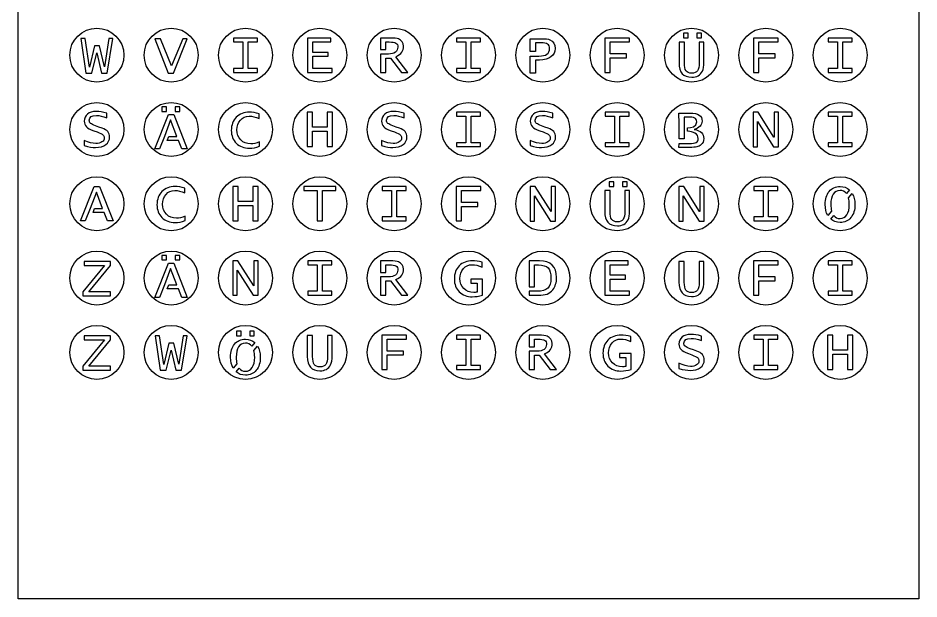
# Model space of a CAD drawing. Header units: millimetres. Extents: x 34 to 4705, y 266 to 817.
# Drawn here: x 4304.9 to 4704.9, y 306.7 to 564.7 of the extents above; entities that cross this region are included whole.
import ezdxf

# ---------------------------------------------------------------- set-up
doc = ezdxf.new("R2010")
doc.units = ezdxf.units.MM
for name, color, linetype, lineweight in [('Bohrlöcher', 4, 'Continuous', 25), ('Buchstaben', 6, 'Continuous', 25), ('MDF_Platte_10mm', 1, 'Continuous', 25)]:
    doc.layers.add(name, color=color, linetype=linetype, lineweight=lineweight)
doc.layers.add('Ebene 1', color=7, linetype='Continuous', true_color=0xffffff)

# ---------------------------------------------------------------- blocks, each defined once
blk = doc.blocks.new('V')
at = {"layer": 'Ebene 1'}
blk.add_open_spline([(-1.28, -7.93), (-1.28, -7.93), (-7.2, 7.32), (-7.2, 7.32), (-7.2, 7.32), (-7.2, 7.32), (-4.73, 7.32), (-4.73, 7.32), (-4.73, 7.32), (-4.73, 7.32), (0.15, -4.8), (0.15, -4.8), (0.15, -4.8), (0.15, -4.8), (5.12, 7.32), (5.12, 7.32), (5.12, 7.32), (5.12, 7.32), (7.12, 7.32), (7.12, 7.32), (7.12, 7.32), (7.12, 7.32), (1.07, -7.93), (1.07, -7.93), (1.07, -7.93), (1.07, -7.93), (-1.28, -7.93), (-1.28, -7.93)], degree=3, knots=[0, 0, 0, 0, 0.142857, 0.142857, 0.142857, 0.142857, 0.285714, 0.285714, 0.285714, 0.285714, 0.428571, 0.428571, 0.428571, 0.428571, 0.571429, 0.571429, 0.571429, 0.571429, 0.714286, 0.714286, 0.714286, 0.714286, 0.857143, 0.857143, 0.857143, 0.857143, 1, 1, 1, 1], dxfattribs=at)
blk = doc.blocks.new('Ä')
at = {"layer": 'Ebene 1'}
for points, knots in [([(-4.17, 8.75), (-4.17, 8.75), (-4.17, 10.81), (-4.17, 10.81), (-4.17, 10.81), (-4.17, 10.81), (-2.11, 10.81), (-2.11, 10.81), (-2.11, 10.81), (-2.11, 10.81), (-2.11, 8.75), (-2.11, 8.75), (-2.11, 8.75), (-2.11, 8.75), (-4.17, 8.75), (-4.17, 8.75)], [0, 0, 0, 0, 0.25, 0.25, 0.25, 0.25, 0.5, 0.5, 0.5, 0.5, 0.75, 0.75, 0.75, 0.75, 1, 1, 1, 1]), ([(1.69, 8.75), (1.69, 8.75), (1.69, 10.81), (1.69, 10.81), (1.69, 10.81), (1.69, 10.81), (3.75, 10.81), (3.75, 10.81), (3.75, 10.81), (3.75, 10.81), (3.75, 8.75), (3.75, 8.75), (3.75, 8.75), (3.75, 8.75), (1.69, 8.75), (1.69, 8.75)], [0, 0, 0, 0, 0.25, 0.25, 0.25, 0.25, 0.5, 0.5, 0.5, 0.5, 0.75, 0.75, 0.75, 0.75, 1, 1, 1, 1]), ([(-1.07, -2.34), (-1.07, -2.34), (-1.74, -4.11), (-1.74, -4.11), (-1.74, -4.11), (-1.74, -4.11), (0.4, -4.11), (0.4, -4.11), (0.4, -4.11), (0.4, -4.11), (3.22, -4.11), (3.22, -4.11), (3.22, -4.11), (3.22, -4.11), (4.66, -7.92), (4.66, -7.92), (4.66, -7.92), (4.66, -7.92), (7.14, -7.92), (7.14, -7.92), (7.14, -7.92), (7.14, -7.92), (1.13, 7.33), (1.13, 7.33), (1.13, 7.33), (1.13, 7.33), (-1.21, 7.33), (-1.21, 7.33), (-1.21, 7.33), (-1.21, 7.33), (-7.23, -7.92), (-7.23, -7.92), (-7.23, -7.92), (-7.23, -7.92), (-5.2, -7.92), (-5.2, -7.92), (-5.2, -7.92), (-5.2, -7.92), (-3.04, -2.34), (-3.04, -2.34), (-3.04, -2.34), (-3.04, -2.34), (-0.27, 4.94), (-0.27, 4.94), (-0.27, 4.94), (-0.27, 4.94), (2.52, -2.34), (2.52, -2.34), (2.52, -2.34), (2.52, -2.34), (0.39, -2.34), (0.39, -2.34), (0.39, -2.34), (0.39, -2.34), (-1.07, -2.34), (-1.07, -2.34)], [0, 0, 0, 0, 0.071429, 0.071429, 0.071429, 0.071429, 0.142857, 0.142857, 0.142857, 0.142857, 0.214286, 0.214286, 0.214286, 0.214286, 0.285714, 0.285714, 0.285714, 0.285714, 0.357143, 0.357143, 0.357143, 0.357143, 0.428571, 0.428571, 0.428571, 0.428571, 0.5, 0.5, 0.5, 0.5, 0.571429, 0.571429, 0.571429, 0.571429, 0.642857, 0.642857, 0.642857, 0.642857, 0.714286, 0.714286, 0.714286, 0.714286, 0.785714, 0.785714, 0.785714, 0.785714, 0.857143, 0.857143, 0.857143, 0.857143, 0.928571, 0.928571, 0.928571, 0.928571, 1, 1, 1, 1])]:
    blk.add_open_spline(points, degree=3, knots=knots, dxfattribs=at)
blk = doc.blocks.new('Z')
at = {"layer": 'Ebene 1'}
blk.add_open_spline([(-6.2, -7.92), (-6.2, -7.92), (-6.2, -6.16), (-6.2, -6.16), (-6.2, -6.16), (-6.2, -6.16), (3.37, 5.57), (3.37, 5.57), (3.37, 5.57), (3.37, 5.57), (-5.61, 5.57), (-5.61, 5.57), (-5.61, 5.57), (-5.61, 5.57), (-5.61, 7.33), (-5.61, 7.33), (-5.61, 7.33), (-5.61, 7.33), (6.02, 7.33), (6.02, 7.33), (6.02, 7.33), (6.02, 7.33), (6.02, 5.57), (6.02, 5.57), (6.02, 5.57), (6.02, 5.57), (-3.54, -6.16), (-3.54, -6.16), (-3.54, -6.16), (-3.54, -6.16), (6.12, -6.16), (6.12, -6.16), (6.12, -6.16), (6.12, -6.16), (6.12, -7.92), (6.12, -7.92), (6.12, -7.92), (6.12, -7.92), (-6.2, -7.92), (-6.2, -7.92)], degree=3, knots=[0, 0, 0, 0, 0.1, 0.1, 0.1, 0.1, 0.2, 0.2, 0.2, 0.2, 0.3, 0.3, 0.3, 0.3, 0.4, 0.4, 0.4, 0.4, 0.5, 0.5, 0.5, 0.5, 0.6, 0.6, 0.6, 0.6, 0.7, 0.7, 0.7, 0.7, 0.8, 0.8, 0.8, 0.8, 0.9, 0.9, 0.9, 0.9, 1, 1, 1, 1], dxfattribs=at)
blk = doc.blocks.new('W')
at = {"layer": 'Ebene 1'}
blk.add_open_spline([(-4.9, -7.92), (-4.9, -7.92), (-7.17, 7.33), (-7.17, 7.33), (-7.17, 7.33), (-7.17, 7.33), (-5.17, 7.33), (-5.17, 7.33), (-5.17, 7.33), (-5.17, 7.33), (-3.32, -5.34), (-3.32, -5.34), (-3.32, -5.34), (-3.32, -5.34), (-3.28, -5.34), (-3.28, -5.34), (-3.28, -5.34), (-3.28, -5.34), (-1.08, 4.11), (-1.08, 4.11), (-1.08, 4.11), (-1.08, 4.11), (1.17, 4.11), (1.17, 4.11), (1.17, 4.11), (1.17, 4.11), (3.34, -5.2), (3.34, -5.2), (3.34, -5.2), (3.34, -5.2), (3.37, -5.2), (3.37, -5.2), (3.37, -5.2), (3.37, -5.2), (5.32, 7.33), (5.32, 7.33), (5.32, 7.33), (5.32, 7.33), (7.11, 7.33), (7.11, 7.33), (7.11, 7.33), (7.11, 7.33), (4.6, -7.92), (4.6, -7.92), (4.6, -7.92), (4.6, -7.92), (2.05, -7.92), (2.05, -7.92), (2.05, -7.92), (2.05, -7.92), (-0.05, 1.03), (-0.05, 1.03), (-0.05, 1.03), (-0.05, 1.03), (-0.07, 1.03), (-0.07, 1.03), (-0.07, 1.03), (-0.07, 1.03), (-2.19, -7.92), (-2.19, -7.92), (-2.19, -7.92), (-2.19, -7.92), (-4.9, -7.92), (-4.9, -7.92)], degree=3, knots=[0, 0, 0, 0, 0.0625, 0.0625, 0.0625, 0.0625, 0.125, 0.125, 0.125, 0.125, 0.1875, 0.1875, 0.1875, 0.1875, 0.25, 0.25, 0.25, 0.25, 0.3125, 0.3125, 0.3125, 0.3125, 0.375, 0.375, 0.375, 0.375, 0.4375, 0.4375, 0.4375, 0.4375, 0.5, 0.5, 0.5, 0.5, 0.5625, 0.5625, 0.5625, 0.5625, 0.625, 0.625, 0.625, 0.625, 0.6875, 0.6875, 0.6875, 0.6875, 0.75, 0.75, 0.75, 0.75, 0.8125, 0.8125, 0.8125, 0.8125, 0.875, 0.875, 0.875, 0.875, 0.9375, 0.9375, 0.9375, 0.9375, 1, 1, 1, 1], dxfattribs=at)
blk = doc.blocks.new('N')
at = {"layer": 'Ebene 1'}
blk.add_open_spline([(-5.61, -7.93), (-5.61, -7.93), (-5.61, 7.37), (-5.61, 7.37), (-5.61, 7.37), (-5.61, 7.37), (-3.4, 7.37), (-3.4, 7.37), (-3.4, 7.37), (-3.4, 7.37), (3.59, -3.73), (3.59, -3.73), (3.59, -3.73), (3.59, -3.73), (3.62, -3.73), (3.62, -3.73), (3.62, -3.73), (3.62, -3.73), (3.62, 7.37), (3.62, 7.37), (3.62, 7.37), (3.62, 7.37), (5.53, 7.37), (5.53, 7.37), (5.53, 7.37), (5.53, 7.37), (5.53, -7.93), (5.53, -7.93), (5.53, -7.93), (5.53, -7.93), (3.37, -7.93), (3.37, -7.93), (3.37, -7.93), (3.37, -7.93), (-3.68, 3.24), (-3.68, 3.24), (-3.68, 3.24), (-3.68, 3.24), (-3.71, 3.24), (-3.71, 3.24), (-3.71, 3.24), (-3.71, 3.24), (-3.71, -7.93), (-3.71, -7.93), (-3.71, -7.93), (-3.71, -7.93), (-5.61, -7.93), (-5.61, -7.93)], degree=3, knots=[0, 0, 0, 0, 0.083333, 0.083333, 0.083333, 0.083333, 0.166667, 0.166667, 0.166667, 0.166667, 0.25, 0.25, 0.25, 0.25, 0.333333, 0.333333, 0.333333, 0.333333, 0.416667, 0.416667, 0.416667, 0.416667, 0.5, 0.5, 0.5, 0.5, 0.583333, 0.583333, 0.583333, 0.583333, 0.666667, 0.666667, 0.666667, 0.666667, 0.75, 0.75, 0.75, 0.75, 0.833333, 0.833333, 0.833333, 0.833333, 0.916667, 0.916667, 0.916667, 0.916667, 1, 1, 1, 1], dxfattribs=at)
blk = doc.blocks.new('Ö')
at = {"layer": 'Ebene 1'}
for points, knots in [([(-4, 7.42), (-4, 7.42), (-4, 9.47), (-4, 9.47), (-4, 9.47), (-4, 9.47), (-1.94, 9.47), (-1.94, 9.47), (-1.94, 9.47), (-1.94, 9.47), (-1.94, 7.42), (-1.94, 7.42), (-1.94, 7.42), (-1.94, 7.42), (-4, 7.42), (-4, 7.42)], [0, 0, 0, 0, 0.25, 0.25, 0.25, 0.25, 0.5, 0.5, 0.5, 0.5, 0.75, 0.75, 0.75, 0.75, 1, 1, 1, 1]), ([(1.86, 7.42), (1.86, 7.42), (1.86, 9.47), (1.86, 9.47), (1.86, 9.47), (1.86, 9.47), (3.91, 9.47), (3.91, 9.47), (3.91, 9.47), (3.91, 9.47), (3.91, 7.42), (3.91, 7.42), (3.91, 7.42), (3.91, 7.42), (1.86, 7.42), (1.86, 7.42)], [0, 0, 0, 0, 0.25, 0.25, 0.25, 0.25, 0.5, 0.5, 0.5, 0.5, 0.75, 0.75, 0.75, 0.75, 1, 1, 1, 1]), ([(-5.48, -7.05), (-5.48, -7.05), (-3.81, -5.06), (-3.81, -5.06), (-3.81, -5.06), (-4.03, -4.22), (-4.14, -3.24), (-4.14, -2.12), (-4.14, -2.12), (-4.14, -0.13), (-3.79, 1.4), (-3.08, 2.48), (-3.08, 2.48), (-2.37, 3.57), (-1.35, 4.11), (-0.04, 4.11), (-0.04, 4.11), (1.15, 4.11), (2.06, 3.7), (2.76, 2.81), (2.76, 2.81), (2.76, 2.81), (4.09, 4.4), (4.09, 4.4), (4.09, 4.4), (2.99, 5.39), (1.63, 5.87), (-0.04, 5.87), (-0.04, 5.87), (-2.05, 5.87), (-3.66, 5.14), (-4.85, 3.7), (-4.85, 3.7), (-6.04, 2.25), (-6.64, 0.31), (-6.64, -2.12), (-6.64, -2.12), (-6.64, -4.09), (-6.25, -5.73), (-5.48, -7.05)], [0, 0, 0, 0, 0.1, 0.1, 0.1, 0.1, 0.2, 0.2, 0.2, 0.2, 0.3, 0.3, 0.3, 0.3, 0.4, 0.4, 0.4, 0.4, 0.5, 0.5, 0.5, 0.5, 0.6, 0.6, 0.6, 0.6, 0.7, 0.7, 0.7, 0.7, 0.8, 0.8, 0.8, 0.8, 0.9, 0.9, 0.9, 0.9, 1, 1, 1, 1]), ([(-2.84, -7.06), (-2.84, -7.06), (-4.2, -8.63), (-4.2, -8.63), (-4.2, -8.63), (-3.09, -9.63), (-1.71, -10.12), (-0.04, -10.12), (-0.04, -10.12), (1.97, -10.12), (3.57, -9.4), (4.77, -7.95), (4.77, -7.95), (5.96, -6.51), (6.56, -4.56), (6.56, -2.12), (6.56, -2.12), (6.56, -0.14), (6.18, 1.47), (5.39, 2.8), (5.39, 2.8), (5.39, 2.8), (3.73, 0.8), (3.73, 0.8), (3.73, 0.8), (3.96, -0.03), (4.07, -1), (4.07, -2.12), (4.07, -2.12), (4.07, -4.12), (3.72, -5.66), (3, -6.74), (3, -6.74), (2.29, -7.82), (1.27, -8.36), (-0.04, -8.36), (-0.04, -8.36), (-1.23, -8.36), (-2.14, -7.95), (-2.84, -7.06)], [0, 0, 0, 0, 0.1, 0.1, 0.1, 0.1, 0.2, 0.2, 0.2, 0.2, 0.3, 0.3, 0.3, 0.3, 0.4, 0.4, 0.4, 0.4, 0.5, 0.5, 0.5, 0.5, 0.6, 0.6, 0.6, 0.6, 0.7, 0.7, 0.7, 0.7, 0.8, 0.8, 0.8, 0.8, 0.9, 0.9, 0.9, 0.9, 1, 1, 1, 1])]:
    blk.add_open_spline(points, degree=3, knots=knots, dxfattribs=at)
blk = doc.blocks.new('Ü')
at = {"layer": 'Ebene 1'}
for points, knots in [([(-3.54, 7.28), (-3.54, 7.28), (-3.54, 9.34), (-3.54, 9.34), (-3.54, 9.34), (-3.54, 9.34), (-1.48, 9.34), (-1.48, 9.34), (-1.48, 9.34), (-1.48, 9.34), (-1.48, 7.28), (-1.48, 7.28), (-1.48, 7.28), (-1.48, 7.28), (-3.54, 7.28), (-3.54, 7.28)], [0, 0, 0, 0, 0.25, 0.25, 0.25, 0.25, 0.5, 0.5, 0.5, 0.5, 0.75, 0.75, 0.75, 0.75, 1, 1, 1, 1]), ([(2.32, 7.28), (2.32, 7.28), (2.32, 9.34), (2.32, 9.34), (2.32, 9.34), (2.32, 9.34), (4.38, 9.34), (4.38, 9.34), (4.38, 9.34), (4.38, 9.34), (4.38, 7.28), (4.38, 7.28), (4.38, 7.28), (4.38, 7.28), (2.32, 7.28), (2.32, 7.28)], [0, 0, 0, 0, 0.25, 0.25, 0.25, 0.25, 0.5, 0.5, 0.5, 0.5, 0.75, 0.75, 0.75, 0.75, 1, 1, 1, 1]), ([(-5.57, 5.38), (-5.57, 5.38), (-3.23, 5.38), (-3.23, 5.38), (-3.23, 5.38), (-3.23, 5.38), (-3.23, -3.88), (-3.23, -3.88), (-3.23, -3.88), (-3.23, -5.49), (-2.97, -6.66), (-2.46, -7.39), (-2.46, -7.39), (-1.95, -8.11), (-1.12, -8.48), (0.02, -8.48), (0.02, -8.48), (1.22, -8.48), (2.09, -8.11), (2.62, -7.39), (2.62, -7.39), (3.15, -6.66), (3.41, -5.47), (3.41, -3.82), (3.41, -3.82), (3.41, -3.82), (3.41, 5.38), (3.41, 5.38), (3.41, 5.38), (3.41, 5.38), (5.46, 5.38), (5.46, 5.38), (5.46, 5.38), (5.46, 5.38), (5.46, -3.47), (5.46, -3.47), (5.46, -3.47), (5.46, -5.38), (5.23, -6.76), (4.78, -7.59), (4.78, -7.59), (3.82, -9.35), (2.24, -10.24), (0.04, -10.24), (0.04, -10.24), (-1.87, -10.24), (-3.28, -9.71), (-4.2, -8.67), (-4.2, -8.67), (-5.11, -7.62), (-5.57, -6.01), (-5.57, -3.84), (-5.57, -3.84), (-5.57, -3.84), (-5.57, 5.38), (-5.57, 5.38)], [0, 0, 0, 0, 0.071429, 0.071429, 0.071429, 0.071429, 0.142857, 0.142857, 0.142857, 0.142857, 0.214286, 0.214286, 0.214286, 0.214286, 0.285714, 0.285714, 0.285714, 0.285714, 0.357143, 0.357143, 0.357143, 0.357143, 0.428571, 0.428571, 0.428571, 0.428571, 0.5, 0.5, 0.5, 0.5, 0.571429, 0.571429, 0.571429, 0.571429, 0.642857, 0.642857, 0.642857, 0.642857, 0.714286, 0.714286, 0.714286, 0.714286, 0.785714, 0.785714, 0.785714, 0.785714, 0.857143, 0.857143, 0.857143, 0.857143, 0.928571, 0.928571, 0.928571, 0.928571, 1, 1, 1, 1])]:
    blk.add_open_spline(points, degree=3, knots=knots, dxfattribs=at)
blk = doc.blocks.new('I')
at = {"layer": 'Ebene 1'}
blk.add_open_spline([(-5.32, -7.91), (-5.32, -7.91), (-5.32, -6.15), (-5.32, -6.15), (-5.32, -6.15), (-5.32, -6.15), (-1.22, -6.15), (-1.22, -6.15), (-1.22, -6.15), (-1.22, -6.15), (-1.22, 5.58), (-1.22, 5.58), (-1.22, 5.58), (-1.22, 5.58), (-5.32, 5.58), (-5.32, 5.58), (-5.32, 5.58), (-5.32, 5.58), (-5.32, 7.34), (-5.32, 7.34), (-5.32, 7.34), (-5.32, 7.34), (5.24, 7.34), (5.24, 7.34), (5.24, 7.34), (5.24, 7.34), (5.24, 5.58), (5.24, 5.58), (5.24, 5.58), (5.24, 5.58), (1.14, 5.58), (1.14, 5.58), (1.14, 5.58), (1.14, 5.58), (1.14, -6.15), (1.14, -6.15), (1.14, -6.15), (1.14, -6.15), (5.24, -6.15), (5.24, -6.15), (5.24, -6.15), (5.24, -6.15), (5.24, -7.91), (5.24, -7.91), (5.24, -7.91), (5.24, -7.91), (-5.32, -7.91), (-5.32, -7.91)], degree=3, knots=[0, 0, 0, 0, 0.083333, 0.083333, 0.083333, 0.083333, 0.166667, 0.166667, 0.166667, 0.166667, 0.25, 0.25, 0.25, 0.25, 0.333333, 0.333333, 0.333333, 0.333333, 0.416667, 0.416667, 0.416667, 0.416667, 0.5, 0.5, 0.5, 0.5, 0.583333, 0.583333, 0.583333, 0.583333, 0.666667, 0.666667, 0.666667, 0.666667, 0.75, 0.75, 0.75, 0.75, 0.833333, 0.833333, 0.833333, 0.833333, 0.916667, 0.916667, 0.916667, 0.916667, 1, 1, 1, 1], dxfattribs=at)
blk = doc.blocks.new('E')
at = {"layer": 'Ebene 1'}
blk.add_open_spline([(-5.47, -7.91), (-5.47, -7.91), (-5.47, 7.34), (-5.47, 7.34), (-5.47, 7.34), (-5.47, 7.34), (4.84, 7.34), (4.84, 7.34), (4.84, 7.34), (4.84, 7.34), (4.84, 5.58), (4.84, 5.58), (4.84, 5.58), (4.84, 5.58), (-3.13, 5.58), (-3.13, 5.58), (-3.13, 5.58), (-3.13, 5.58), (-3.13, 0.96), (-3.13, 0.96), (-3.13, 0.96), (-3.13, 0.96), (3.63, 0.96), (3.63, 0.96), (3.63, 0.96), (3.63, 0.96), (3.63, -0.8), (3.63, -0.8), (3.63, -0.8), (3.63, -0.8), (-3.13, -0.8), (-3.13, -0.8), (-3.13, -0.8), (-3.13, -0.8), (-3.13, -6.15), (-3.13, -6.15), (-3.13, -6.15), (-3.13, -6.15), (5.39, -6.15), (5.39, -6.15), (5.39, -6.15), (5.39, -6.15), (5.39, -7.91), (5.39, -7.91), (5.39, -7.91), (5.39, -7.91), (-5.47, -7.91), (-5.47, -7.91)], degree=3, knots=[0, 0, 0, 0, 0.083333, 0.083333, 0.083333, 0.083333, 0.166667, 0.166667, 0.166667, 0.166667, 0.25, 0.25, 0.25, 0.25, 0.333333, 0.333333, 0.333333, 0.333333, 0.416667, 0.416667, 0.416667, 0.416667, 0.5, 0.5, 0.5, 0.5, 0.583333, 0.583333, 0.583333, 0.583333, 0.666667, 0.666667, 0.666667, 0.666667, 0.75, 0.75, 0.75, 0.75, 0.833333, 0.833333, 0.833333, 0.833333, 0.916667, 0.916667, 0.916667, 0.916667, 1, 1, 1, 1], dxfattribs=at)
blk = doc.blocks.new('R')
at = {"layer": 'Ebene 1'}
blk.add_open_spline([(-3.75, 5.56), (-3.75, 5.56), (-3.75, 2.21), (-3.75, 2.21), (-3.75, 2.21), (-3.75, 2.21), (-6.09, 2.21), (-6.09, 2.21), (-6.09, 2.21), (-6.09, 2.21), (-6.1, 7.32), (-6.1, 7.32), (-6.1, 7.32), (-6.1, 7.32), (-1.83, 7.32), (-1.83, 7.32), (-1.83, 7.32), (-0.05, 7.32), (1.18, 7.18), (1.87, 6.88), (1.87, 6.88), (3.34, 6.27), (4.08, 5.19), (4.08, 3.65), (4.08, 3.65), (4.08, 2.59), (3.82, 1.7), (3.31, 0.99), (3.31, 0.99), (2.8, 0.28), (1.95, -0.38), (0.75, -0.99), (0.75, -0.99), (0.75, -0.99), (6.01, -7.93), (6.01, -7.93), (6.01, -7.93), (6.01, -7.93), (3.17, -7.93), (3.17, -7.93), (3.17, -7.93), (3.17, -7.93), (-1.64, -1.58), (-1.64, -1.58), (-1.64, -1.58), (-1.64, -1.58), (-3.75, -1.58), (-3.75, -1.58), (-3.75, -1.58), (-3.75, -1.58), (-3.75, -7.93), (-3.75, -7.93), (-3.75, -7.93), (-3.75, -7.93), (-6.1, -7.93), (-6.1, -7.93), (-6.1, -7.93), (-6.1, -7.93), (-6.1, 0.21), (-6.1, 0.21), (-6.1, 0.21), (-6.1, 0.21), (-2.52, 0.19), (-2.52, 0.19), (-2.52, 0.19), (-1.26, 0.18), (-0.26, 0.47), (0.48, 1.02), (0.48, 1.02), (1.21, 1.58), (1.58, 2.32), (1.58, 3.27), (1.58, 3.27), (1.58, 4.14), (1.31, 4.75), (0.75, 5.07), (0.75, 5.07), (0.2, 5.4), (-0.83, 5.56), (-2.31, 5.56), (-2.31, 5.56), (-2.31, 5.56), (-3.75, 5.56), (-3.75, 5.56)], degree=3, knots=[0, 0, 0, 0, 0.047619, 0.047619, 0.047619, 0.047619, 0.095238, 0.095238, 0.095238, 0.095238, 0.142857, 0.142857, 0.142857, 0.142857, 0.190476, 0.190476, 0.190476, 0.190476, 0.238095, 0.238095, 0.238095, 0.238095, 0.285714, 0.285714, 0.285714, 0.285714, 0.333333, 0.333333, 0.333333, 0.333333, 0.380952, 0.380952, 0.380952, 0.380952, 0.428571, 0.428571, 0.428571, 0.428571, 0.47619, 0.47619, 0.47619, 0.47619, 0.52381, 0.52381, 0.52381, 0.52381, 0.571429, 0.571429, 0.571429, 0.571429, 0.619048, 0.619048, 0.619048, 0.619048, 0.666667, 0.666667, 0.666667, 0.666667, 0.714286, 0.714286, 0.714286, 0.714286, 0.761905, 0.761905, 0.761905, 0.761905, 0.809524, 0.809524, 0.809524, 0.809524, 0.857143, 0.857143, 0.857143, 0.857143, 0.904762, 0.904762, 0.904762, 0.904762, 0.952381, 0.952381, 0.952381, 0.952381, 1, 1, 1, 1], dxfattribs=at)
blk = doc.blocks.new('F')
at = {"layer": 'Ebene 1'}
blk.add_open_spline([(-5.47, -7.91), (-5.47, -7.91), (-5.47, 7.34), (-5.47, 7.34), (-5.47, 7.34), (-5.47, 7.34), (5.39, 7.34), (5.39, 7.34), (5.39, 7.34), (5.39, 7.34), (5.39, 5.58), (5.39, 5.58), (5.39, 5.58), (5.39, 5.58), (-3.13, 5.58), (-3.13, 5.58), (-3.13, 5.58), (-3.13, 5.58), (-3.13, 0.33), (-3.13, 0.33), (-3.13, 0.33), (-3.13, 0.33), (4.14, 0.33), (4.14, 0.33), (4.14, 0.33), (4.14, 0.33), (4.14, -1.43), (4.14, -1.43), (4.14, -1.43), (4.14, -1.43), (-3.13, -1.43), (-3.13, -1.43), (-3.13, -1.43), (-3.13, -1.43), (-3.13, -7.91), (-3.13, -7.91), (-3.13, -7.91), (-3.13, -7.91), (-5.47, -7.91), (-5.47, -7.91)], degree=3, knots=[0, 0, 0, 0, 0.1, 0.1, 0.1, 0.1, 0.2, 0.2, 0.2, 0.2, 0.3, 0.3, 0.3, 0.3, 0.4, 0.4, 0.4, 0.4, 0.5, 0.5, 0.5, 0.5, 0.6, 0.6, 0.6, 0.6, 0.7, 0.7, 0.7, 0.7, 0.8, 0.8, 0.8, 0.8, 0.9, 0.9, 0.9, 0.9, 1, 1, 1, 1], dxfattribs=at)
blk = doc.blocks.new('S')
at = {"layer": 'Ebene 1'}
blk.add_open_spline([(4.35, 6.98), (4.35, 6.98), (4.35, 4.95), (4.35, 4.95), (4.35, 4.95), (2.63, 5.62), (1.1, 5.95), (-0.24, 5.95), (-0.24, 5.95), (-2.35, 5.95), (-3.41, 5.24), (-3.41, 3.81), (-3.41, 3.81), (-3.41, 3.23), (-3.21, 2.77), (-2.82, 2.42), (-2.82, 2.42), (-2.42, 2.06), (-1.69, 1.7), (-0.62, 1.33), (-0.62, 1.33), (-0.62, 1.33), (0.88, 0.81), (0.88, 0.81), (0.88, 0.81), (0.88, 0.81), (2.3, 0.31), (2.3, 0.31), (2.3, 0.31), (4.52, -0.46), (5.62, -1.77), (5.62, -3.63), (5.62, -3.63), (5.62, -5.04), (5.06, -6.17), (3.93, -7.01), (3.93, -7.01), (2.8, -7.86), (1.29, -8.28), (-0.6, -8.28), (-0.6, -8.28), (-1.92, -8.28), (-3.62, -8), (-5.7, -7.43), (-5.7, -7.43), (-5.7, -7.43), (-5.7, -5.11), (-5.7, -5.11), (-5.7, -5.11), (-3.63, -6.05), (-1.9, -6.52), (-0.54, -6.52), (-0.54, -6.52), (0.62, -6.52), (1.55, -6.29), (2.24, -5.84), (2.24, -5.84), (2.93, -5.38), (3.27, -4.77), (3.27, -4), (3.27, -4), (3.27, -3.41), (3.07, -2.95), (2.66, -2.61), (2.66, -2.61), (2.25, -2.27), (1.41, -1.86), (0.13, -1.39), (0.13, -1.39), (0.13, -1.39), (-1.44, -0.83), (-1.44, -0.83), (-1.44, -0.83), (-3, -0.25), (-4.08, 0.35), (-4.69, 0.96), (-4.69, 0.96), (-5.29, 1.57), (-5.6, 2.38), (-5.6, 3.39), (-5.6, 3.39), (-5.6, 4.77), (-5.13, 5.83), (-4.2, 6.58), (-4.2, 6.58), (-3.27, 7.33), (-1.96, 7.71), (-0.27, 7.71), (-0.27, 7.71), (1.1, 7.71), (2.64, 7.47), (4.35, 6.98)], degree=3, knots=[0, 0, 0, 0, 0.043478, 0.043478, 0.043478, 0.043478, 0.086957, 0.086957, 0.086957, 0.086957, 0.130435, 0.130435, 0.130435, 0.130435, 0.173913, 0.173913, 0.173913, 0.173913, 0.217391, 0.217391, 0.217391, 0.217391, 0.26087, 0.26087, 0.26087, 0.26087, 0.304348, 0.304348, 0.304348, 0.304348, 0.347826, 0.347826, 0.347826, 0.347826, 0.391304, 0.391304, 0.391304, 0.391304, 0.434783, 0.434783, 0.434783, 0.434783, 0.478261, 0.478261, 0.478261, 0.478261, 0.521739, 0.521739, 0.521739, 0.521739, 0.565217, 0.565217, 0.565217, 0.565217, 0.608696, 0.608696, 0.608696, 0.608696, 0.652174, 0.652174, 0.652174, 0.652174, 0.695652, 0.695652, 0.695652, 0.695652, 0.73913, 0.73913, 0.73913, 0.73913, 0.782609, 0.782609, 0.782609, 0.782609, 0.826087, 0.826087, 0.826087, 0.826087, 0.869565, 0.869565, 0.869565, 0.869565, 0.913043, 0.913043, 0.913043, 0.913043, 0.956522, 0.956522, 0.956522, 0.956522, 1, 1, 1, 1], dxfattribs=at)
blk = doc.blocks.new('C')
at = {"layer": 'Ebene 1'}
blk.add_open_spline([(6.22, -7.46), (4.65, -8.03), (3.17, -8.31), (1.78, -8.31), (1.78, -8.31), (-0.64, -8.31), (-2.59, -7.58), (-4.08, -6.13), (-4.08, -6.13), (-5.56, -4.67), (-6.3, -2.76), (-6.3, -0.39), (-6.3, -0.39), (-6.3, 2.01), (-5.56, 3.96), (-4.09, 5.44), (-4.09, 5.44), (-2.61, 6.93), (-0.69, 7.68), (1.69, 7.68), (1.69, 7.68), (3.04, 7.68), (4.48, 7.45), (6.01, 6.99), (6.01, 6.99), (6.01, 6.99), (6.01, 4.84), (6.01, 4.84), (6.01, 4.84), (4.44, 5.56), (2.98, 5.92), (1.62, 5.92), (1.62, 5.92), (0.04, 5.92), (-1.26, 5.34), (-2.28, 4.18), (-2.28, 4.18), (-3.3, 3.03), (-3.8, 1.55), (-3.8, -0.23), (-3.8, -0.23), (-3.8, -2.04), (-3.23, -3.52), (-2.08, -4.67), (-2.08, -4.67), (-0.93, -5.82), (0.55, -6.39), (2.36, -6.39), (2.36, -6.39), (3.45, -6.39), (4.74, -6.11), (6.22, -5.54), (6.22, -5.54), (6.22, -5.54), (6.22, -7.46), (6.22, -7.46)], degree=3, knots=[0, 0, 0, 0, 0.071429, 0.071429, 0.071429, 0.071429, 0.142857, 0.142857, 0.142857, 0.142857, 0.214286, 0.214286, 0.214286, 0.214286, 0.285714, 0.285714, 0.285714, 0.285714, 0.357143, 0.357143, 0.357143, 0.357143, 0.428571, 0.428571, 0.428571, 0.428571, 0.5, 0.5, 0.5, 0.5, 0.571429, 0.571429, 0.571429, 0.571429, 0.642857, 0.642857, 0.642857, 0.642857, 0.714286, 0.714286, 0.714286, 0.714286, 0.785714, 0.785714, 0.785714, 0.785714, 0.857143, 0.857143, 0.857143, 0.857143, 0.928571, 0.928571, 0.928571, 0.928571, 1, 1, 1, 1], dxfattribs=at)
blk = doc.blocks.new('H')
at = {"layer": 'Ebene 1'}
blk.add_open_spline([(-5.61, -7.92), (-5.61, -7.92), (-5.61, 7.33), (-5.61, 7.33), (-5.61, 7.33), (-5.61, 7.33), (-3.27, 7.33), (-3.27, 7.33), (-3.27, 7.33), (-3.27, 7.33), (-3.27, 0.67), (-3.27, 0.67), (-3.27, 0.67), (-3.27, 0.67), (3.18, 0.67), (3.18, 0.67), (3.18, 0.67), (3.18, 0.67), (3.18, 7.33), (3.18, 7.33), (3.18, 7.33), (3.18, 7.33), (5.53, 7.33), (5.53, 7.33), (5.53, 7.33), (5.53, 7.33), (5.53, -7.92), (5.53, -7.92), (5.53, -7.92), (5.53, -7.92), (3.18, -7.92), (3.18, -7.92), (3.18, -7.92), (3.18, -7.92), (3.18, -1.1), (3.18, -1.1), (3.18, -1.1), (3.18, -1.1), (-3.27, -1.1), (-3.27, -1.1), (-3.27, -1.1), (-3.27, -1.1), (-3.27, -7.92), (-3.27, -7.92), (-3.27, -7.92), (-3.27, -7.92), (-5.61, -7.92), (-5.61, -7.92)], degree=3, knots=[0, 0, 0, 0, 0.083333, 0.083333, 0.083333, 0.083333, 0.166667, 0.166667, 0.166667, 0.166667, 0.25, 0.25, 0.25, 0.25, 0.333333, 0.333333, 0.333333, 0.333333, 0.416667, 0.416667, 0.416667, 0.416667, 0.5, 0.5, 0.5, 0.5, 0.583333, 0.583333, 0.583333, 0.583333, 0.666667, 0.666667, 0.666667, 0.666667, 0.75, 0.75, 0.75, 0.75, 0.833333, 0.833333, 0.833333, 0.833333, 0.916667, 0.916667, 0.916667, 0.916667, 1, 1, 1, 1], dxfattribs=at)
blk = doc.blocks.new('B')
at = {"layer": 'Ebene 1'}
blk.add_open_spline([(-5.54, -4.19), (-5.54, -4.19), (-3.2, -4.19), (-3.2, -4.19), (-3.2, -4.19), (-3.2, -4.19), (-3.2, 5.54), (-3.2, 5.54), (-3.2, 5.54), (-3.2, 5.54), (-2.11, 5.54), (-2.11, 5.54), (-2.11, 5.54), (-0.36, 5.54), (0.82, 5.39), (1.43, 5.09), (1.43, 5.09), (2.04, 4.79), (2.35, 4.21), (2.35, 3.34), (2.35, 3.34), (2.33, 1.23), (-0.32, 0.7), (-1.56, 0.7), (-1.56, 0.7), (-1.56, 0.7), (-1.7, 0.7), (-1.7, 0.7), (-1.7, 0.7), (-1.7, 0.7), (-1.7, -0.76), (-1.7, -0.76), (-1.7, -0.76), (-1.7, -0.76), (-1.52, -0.76), (-1.52, -0.76), (-1.52, -0.76), (-0.6, -0.76), (0.78, -1.16), (1.54, -1.62), (1.54, -1.62), (2.49, -2.2), (2.97, -2.98), (2.97, -3.97), (2.97, -3.97), (2.97, -4.81), (2.68, -5.4), (2.1, -5.71), (2.1, -5.71), (1.52, -6.03), (0.45, -6.19), (-1.09, -6.19), (-1.09, -6.19), (-1.09, -6.19), (-5.54, -6.19), (-5.54, -6.19), (-5.54, -6.19), (-5.54, -6.19), (-5.55, -7.95), (-5.55, -7.95), (-5.55, -7.95), (-5.55, -7.95), (-0.95, -7.95), (-0.95, -7.95), (-0.95, -7.95), (0.58, -7.95), (1.69, -7.88), (2.38, -7.73), (2.38, -7.73), (3.07, -7.58), (3.68, -7.28), (4.22, -6.83), (4.22, -6.83), (5.05, -6.15), (5.47, -5.21), (5.47, -4), (5.47, -4), (5.47, -1.9), (4.06, -0.55), (1.23, 0.03), (1.23, 0.03), (2.33, 0.31), (3.19, 0.77), (3.8, 1.42), (3.8, 1.42), (4.41, 2.08), (4.72, 2.85), (4.72, 3.76), (4.72, 3.76), (4.72, 6.12), (2.94, 7.3), (-0.63, 7.3), (-0.63, 7.3), (-0.63, 7.3), (-5.55, 7.3), (-5.55, 7.3), (-5.55, 7.3), (-5.55, 7.3), (-5.54, 2.7), (-5.54, 2.7), (-5.54, 2.7), (-5.54, 2.7), (-5.54, -4.19), (-5.54, -4.19)], degree=3, knots=[0, 0, 0, 0, 0.038462, 0.038462, 0.038462, 0.038462, 0.076923, 0.076923, 0.076923, 0.076923, 0.115385, 0.115385, 0.115385, 0.115385, 0.153846, 0.153846, 0.153846, 0.153846, 0.192308, 0.192308, 0.192308, 0.192308, 0.230769, 0.230769, 0.230769, 0.230769, 0.269231, 0.269231, 0.269231, 0.269231, 0.307692, 0.307692, 0.307692, 0.307692, 0.346154, 0.346154, 0.346154, 0.346154, 0.384615, 0.384615, 0.384615, 0.384615, 0.423077, 0.423077, 0.423077, 0.423077, 0.461538, 0.461538, 0.461538, 0.461538, 0.5, 0.5, 0.5, 0.5, 0.538462, 0.538462, 0.538462, 0.538462, 0.576923, 0.576923, 0.576923, 0.576923, 0.615385, 0.615385, 0.615385, 0.615385, 0.653846, 0.653846, 0.653846, 0.653846, 0.692308, 0.692308, 0.692308, 0.692308, 0.730769, 0.730769, 0.730769, 0.730769, 0.769231, 0.769231, 0.769231, 0.769231, 0.807692, 0.807692, 0.807692, 0.807692, 0.846154, 0.846154, 0.846154, 0.846154, 0.884615, 0.884615, 0.884615, 0.884615, 0.923077, 0.923077, 0.923077, 0.923077, 0.961538, 0.961538, 0.961538, 0.961538, 1, 1, 1, 1], dxfattribs=at)
blk = doc.blocks.new('A')
at = {"layer": 'Ebene 1'}
blk.add_open_spline([(-1.07, -2.34), (-1.07, -2.34), (-1.74, -4.11), (-1.74, -4.11), (-1.74, -4.11), (-1.74, -4.11), (0.4, -4.11), (0.4, -4.11), (0.4, -4.11), (0.4, -4.11), (3.22, -4.11), (3.22, -4.11), (3.22, -4.11), (3.22, -4.11), (4.66, -7.92), (4.66, -7.92), (4.66, -7.92), (4.66, -7.92), (7.14, -7.92), (7.14, -7.92), (7.14, -7.92), (7.14, -7.92), (1.13, 7.33), (1.13, 7.33), (1.13, 7.33), (1.13, 7.33), (-1.21, 7.33), (-1.21, 7.33), (-1.21, 7.33), (-1.21, 7.33), (-7.23, -7.92), (-7.23, -7.92), (-7.23, -7.92), (-7.23, -7.92), (-5.2, -7.92), (-5.2, -7.92), (-5.2, -7.92), (-5.2, -7.92), (-3.04, -2.34), (-3.04, -2.34), (-3.04, -2.34), (-3.04, -2.34), (-0.27, 4.94), (-0.27, 4.94), (-0.27, 4.94), (-0.27, 4.94), (2.52, -2.34), (2.52, -2.34), (2.52, -2.34), (2.52, -2.34), (0.39, -2.34), (0.39, -2.34), (0.39, -2.34), (0.39, -2.34), (-1.07, -2.34), (-1.07, -2.34)], degree=3, knots=[0, 0, 0, 0, 0.071429, 0.071429, 0.071429, 0.071429, 0.142857, 0.142857, 0.142857, 0.142857, 0.214286, 0.214286, 0.214286, 0.214286, 0.285714, 0.285714, 0.285714, 0.285714, 0.357143, 0.357143, 0.357143, 0.357143, 0.428571, 0.428571, 0.428571, 0.428571, 0.5, 0.5, 0.5, 0.5, 0.571429, 0.571429, 0.571429, 0.571429, 0.642857, 0.642857, 0.642857, 0.642857, 0.714286, 0.714286, 0.714286, 0.714286, 0.785714, 0.785714, 0.785714, 0.785714, 0.857143, 0.857143, 0.857143, 0.857143, 0.928571, 0.928571, 0.928571, 0.928571, 1, 1, 1, 1], dxfattribs=at)
blk = doc.blocks.new('T')
at = {"layer": 'Ebene 1'}
blk.add_open_spline([(-1.22, -7.91), (-1.22, -7.91), (-1.22, 5.58), (-1.22, 5.58), (-1.22, 5.58), (-1.22, 5.58), (-7.07, 5.58), (-7.07, 5.58), (-7.07, 5.58), (-7.07, 5.58), (-7.07, 7.34), (-7.07, 7.34), (-7.07, 7.34), (-7.07, 7.34), (7, 7.34), (7, 7.34), (7, 7.34), (7, 7.34), (7, 5.58), (7, 5.58), (7, 5.58), (7, 5.58), (1.14, 5.58), (1.14, 5.58), (1.14, 5.58), (1.14, 5.58), (1.14, -7.91), (1.14, -7.91), (1.14, -7.91), (1.14, -7.91), (-1.22, -7.91), (-1.22, -7.91)], degree=3, knots=[0, 0, 0, 0, 0.125, 0.125, 0.125, 0.125, 0.25, 0.25, 0.25, 0.25, 0.375, 0.375, 0.375, 0.375, 0.5, 0.5, 0.5, 0.5, 0.625, 0.625, 0.625, 0.625, 0.75, 0.75, 0.75, 0.75, 0.875, 0.875, 0.875, 0.875, 1, 1, 1, 1], dxfattribs=at)
blk = doc.blocks.new('U')
at = {"layer": 'Ebene 1'}
blk.add_open_spline([(-5.56, 7.44), (-5.56, 7.44), (-3.21, 7.44), (-3.21, 7.44), (-3.21, 7.44), (-3.21, 7.44), (-3.21, -1.82), (-3.21, -1.82), (-3.21, -1.82), (-3.21, -3.44), (-2.96, -4.61), (-2.45, -5.34), (-2.45, -5.34), (-1.94, -6.06), (-1.11, -6.42), (0.03, -6.42), (0.03, -6.42), (1.24, -6.42), (2.1, -6.06), (2.64, -5.34), (2.64, -5.34), (3.17, -4.61), (3.43, -3.42), (3.43, -1.77), (3.43, -1.77), (3.43, -1.77), (3.43, 7.44), (3.43, 7.44), (3.43, 7.44), (3.43, 7.44), (5.48, 7.44), (5.48, 7.44), (5.48, 7.44), (5.48, 7.44), (5.48, -1.42), (5.48, -1.42), (5.48, -1.42), (5.48, -3.33), (5.25, -4.7), (4.8, -5.53), (4.8, -5.53), (3.84, -7.3), (2.26, -8.18), (0.05, -8.18), (0.05, -8.18), (-1.86, -8.18), (-3.27, -7.66), (-4.18, -6.61), (-4.18, -6.61), (-5.1, -5.57), (-5.56, -3.96), (-5.56, -1.79), (-5.56, -1.79), (-5.56, -1.79), (-5.56, 7.44), (-5.56, 7.44)], degree=3, knots=[0, 0, 0, 0, 0.071429, 0.071429, 0.071429, 0.071429, 0.142857, 0.142857, 0.142857, 0.142857, 0.214286, 0.214286, 0.214286, 0.214286, 0.285714, 0.285714, 0.285714, 0.285714, 0.357143, 0.357143, 0.357143, 0.357143, 0.428571, 0.428571, 0.428571, 0.428571, 0.5, 0.5, 0.5, 0.5, 0.571429, 0.571429, 0.571429, 0.571429, 0.642857, 0.642857, 0.642857, 0.642857, 0.714286, 0.714286, 0.714286, 0.714286, 0.785714, 0.785714, 0.785714, 0.785714, 0.857143, 0.857143, 0.857143, 0.857143, 0.928571, 0.928571, 0.928571, 0.928571, 1, 1, 1, 1], dxfattribs=at)
blk = doc.blocks.new('P')
at = {"layer": 'Ebene 1'}
blk.add_open_spline([(-3.22, 1.6), (-3.22, 1.6), (-3.22, 5.54), (-3.22, 5.54), (-3.22, 5.54), (-3.22, 5.54), (-0.89, 5.54), (-0.89, 5.54), (-0.89, 5.54), (0.51, 5.54), (1.5, 5.34), (2.1, 4.94), (2.1, 4.94), (2.7, 4.53), (3, 3.86), (3, 2.93), (3, 2.93), (3, 0.71), (1.41, -0.4), (-1.76, -0.4), (-1.76, -0.4), (-1.76, -0.4), (-5.56, -0.4), (-5.56, -0.4), (-5.56, -0.4), (-5.56, -0.4), (-5.56, -7.95), (-5.56, -7.95), (-5.56, -7.95), (-5.56, -7.95), (-3.22, -7.95), (-3.22, -7.95), (-3.22, -7.95), (-3.22, -7.95), (-3.22, -2.16), (-3.22, -2.16), (-3.22, -2.16), (-3.22, -2.16), (-1.51, -2.16), (-1.51, -2.16), (-1.51, -2.16), (0.67, -2.16), (2.38, -1.71), (3.62, -0.79), (3.62, -0.79), (4.86, 0.12), (5.48, 1.37), (5.48, 2.98), (5.48, 2.98), (5.48, 4.88), (4.71, 6.16), (3.17, 6.83), (3.17, 6.83), (2.42, 7.14), (1.16, 7.3), (-0.61, 7.3), (-0.61, 7.3), (-0.61, 7.3), (-5.56, 7.3), (-5.56, 7.3), (-5.56, 7.3), (-5.56, 7.3), (-5.56, 1.6), (-5.56, 1.6), (-5.56, 1.6), (-5.56, 1.6), (-3.22, 1.6), (-3.22, 1.6)], degree=3, knots=[0, 0, 0, 0, 0.058824, 0.058824, 0.058824, 0.058824, 0.117647, 0.117647, 0.117647, 0.117647, 0.176471, 0.176471, 0.176471, 0.176471, 0.235294, 0.235294, 0.235294, 0.235294, 0.294118, 0.294118, 0.294118, 0.294118, 0.352941, 0.352941, 0.352941, 0.352941, 0.411765, 0.411765, 0.411765, 0.411765, 0.470588, 0.470588, 0.470588, 0.470588, 0.529412, 0.529412, 0.529412, 0.529412, 0.588235, 0.588235, 0.588235, 0.588235, 0.647059, 0.647059, 0.647059, 0.647059, 0.705882, 0.705882, 0.705882, 0.705882, 0.764706, 0.764706, 0.764706, 0.764706, 0.823529, 0.823529, 0.823529, 0.823529, 0.882353, 0.882353, 0.882353, 0.882353, 0.941176, 0.941176, 0.941176, 0.941176, 1, 1, 1, 1], dxfattribs=at)
blk = doc.blocks.new('O')
at = {"layer": 'Ebene 1'}
for points in [[(-5.48, -5.23), (-5.48, -5.23), (-3.81, -3.24), (-3.81, -3.24), (-3.81, -3.24), (-4.03, -2.41), (-4.14, -1.43), (-4.14, -0.31), (-4.14, -0.31), (-4.14, 1.68), (-3.79, 3.22), (-3.08, 4.3), (-3.08, 4.3), (-2.37, 5.38), (-1.35, 5.92), (-0.04, 5.92), (-0.04, 5.92), (1.15, 5.92), (2.06, 5.52), (2.76, 4.63), (2.76, 4.63), (2.76, 4.63), (4.09, 6.21), (4.09, 6.21), (4.09, 6.21), (2.99, 7.2), (1.63, 7.68), (-0.04, 7.68), (-0.04, 7.68), (-2.05, 7.68), (-3.66, 6.96), (-4.85, 5.51), (-4.85, 5.51), (-6.04, 4.07), (-6.64, 2.13), (-6.64, -0.31), (-6.64, -0.31), (-6.64, -2.27), (-6.25, -3.92), (-5.48, -5.23)], [(-2.84, -5.25), (-2.84, -5.25), (-4.2, -6.82), (-4.2, -6.82), (-4.2, -6.82), (-3.09, -7.81), (-1.71, -8.31), (-0.04, -8.31), (-0.04, -8.31), (1.97, -8.31), (3.57, -7.59), (4.77, -6.14), (4.77, -6.14), (5.96, -4.69), (6.56, -2.75), (6.56, -0.31), (6.56, -0.31), (6.56, 1.67), (6.18, 3.29), (5.39, 4.61), (5.39, 4.61), (5.39, 4.61), (3.73, 2.62), (3.73, 2.62), (3.73, 2.62), (3.96, 1.79), (4.07, 0.81), (4.07, -0.31), (4.07, -0.31), (4.07, -2.3), (3.72, -3.85), (3, -4.92), (3, -4.92), (2.29, -6.01), (1.27, -6.55), (-0.04, -6.55), (-0.04, -6.55), (-1.23, -6.55), (-2.14, -6.13), (-2.84, -5.25)]]:
    blk.add_open_spline(points, degree=3, knots=[0, 0, 0, 0, 0.1, 0.1, 0.1, 0.1, 0.2, 0.2, 0.2, 0.2, 0.3, 0.3, 0.3, 0.3, 0.4, 0.4, 0.4, 0.4, 0.5, 0.5, 0.5, 0.5, 0.6, 0.6, 0.6, 0.6, 0.7, 0.7, 0.7, 0.7, 0.8, 0.8, 0.8, 0.8, 0.9, 0.9, 0.9, 0.9, 1, 1, 1, 1], dxfattribs=at)
blk = doc.blocks.new('G')
at = {"layer": 'Ebene 1'}
blk.add_open_spline([(6.02, 7.01), (6.02, 7.01), (6.02, 4.86), (6.02, 4.86), (6.02, 4.86), (4.45, 5.58), (2.99, 5.94), (1.62, 5.94), (1.62, 5.94), (0.04, 5.94), (-1.25, 5.36), (-2.27, 4.2), (-2.27, 4.2), (-3.29, 3.05), (-3.8, 1.57), (-3.8, -0.21), (-3.8, -0.21), (-3.8, -2.02), (-3.22, -3.49), (-2.07, -4.64), (-2.07, -4.64), (-0.92, -5.8), (0.54, -6.37), (2.32, -6.37), (2.32, -6.37), (2.73, -6.37), (3.25, -6.32), (3.87, -6.23), (3.87, -6.23), (3.87, -6.23), (3.87, -2.2), (3.87, -2.2), (3.87, -2.2), (3.87, -2.2), (1.01, -2.2), (1.01, -2.2), (1.01, -2.2), (1.01, -2.2), (1.01, -0.44), (1.01, -0.44), (1.01, -0.44), (1.01, -0.44), (6.21, -0.44), (6.21, -0.44), (6.21, -0.44), (6.21, -0.44), (6.21, -7.53), (6.21, -7.53), (6.21, -7.53), (4.62, -8.03), (3.11, -8.29), (1.68, -8.29), (1.68, -8.29), (-0.68, -8.29), (-2.6, -7.55), (-4.08, -6.09), (-4.08, -6.09), (-5.55, -4.62), (-6.29, -2.72), (-6.29, -0.37), (-6.29, -0.37), (-6.29, 2.03), (-5.55, 3.98), (-4.08, 5.46), (-4.08, 5.46), (-2.61, 6.95), (-0.68, 7.7), (1.7, 7.7), (1.7, 7.7), (3.04, 7.7), (4.48, 7.47), (6.02, 7.01)], degree=3, knots=[0, 0, 0, 0, 0.055556, 0.055556, 0.055556, 0.055556, 0.111111, 0.111111, 0.111111, 0.111111, 0.166667, 0.166667, 0.166667, 0.166667, 0.222222, 0.222222, 0.222222, 0.222222, 0.277778, 0.277778, 0.277778, 0.277778, 0.333333, 0.333333, 0.333333, 0.333333, 0.388889, 0.388889, 0.388889, 0.388889, 0.444444, 0.444444, 0.444444, 0.444444, 0.5, 0.5, 0.5, 0.5, 0.555556, 0.555556, 0.555556, 0.555556, 0.611111, 0.611111, 0.611111, 0.611111, 0.666667, 0.666667, 0.666667, 0.666667, 0.722222, 0.722222, 0.722222, 0.722222, 0.777778, 0.777778, 0.777778, 0.777778, 0.833333, 0.833333, 0.833333, 0.833333, 0.888889, 0.888889, 0.888889, 0.888889, 0.944444, 0.944444, 0.944444, 0.944444, 1, 1, 1, 1], dxfattribs=at)
blk = doc.blocks.new('D')
at = {"layer": 'Ebene 1'}
blk.add_open_spline([(-3.8, -4.17), (-3.8, -4.17), (-6.15, -4.17), (-6.15, -4.17), (-6.15, -4.17), (-6.15, -4.17), (-6.14, 7.32), (-6.14, 7.32), (-6.14, 7.32), (-6.14, 7.32), (-1.54, 7.32), (-1.54, 7.32), (-1.54, 7.32), (3.53, 7.32), (6.07, 4.88), (6.07, 0), (6.07, 0), (6.07, -2.26), (5.52, -4.09), (4.42, -5.48), (4.42, -5.48), (3.73, -6.36), (2.87, -6.99), (1.86, -7.37), (1.86, -7.37), (0.85, -7.74), (-0.49, -7.93), (-2.17, -7.93), (-2.17, -7.93), (-2.17, -7.93), (-6.14, -7.93), (-6.14, -7.93), (-6.14, -7.93), (-6.14, -7.93), (-6.14, -6.17), (-6.14, -6.17), (-6.14, -6.17), (-6.14, -6.17), (-2.62, -6.17), (-2.62, -6.17), (-2.62, -6.17), (-0.39, -6.17), (1.2, -5.73), (2.15, -4.84), (2.15, -4.84), (3.1, -3.95), (3.57, -2.46), (3.57, -0.37), (3.57, -0.37), (3.57, 1.75), (3.14, 3.27), (2.29, 4.19), (2.29, 4.19), (1.43, 5.1), (0.01, 5.56), (-1.99, 5.56), (-1.99, 5.56), (-1.99, 5.56), (-3.8, 5.56), (-3.8, 5.56), (-3.8, 5.56), (-3.8, 5.56), (-3.8, -4.17), (-3.8, -4.17)], degree=3, knots=[0, 0, 0, 0, 0.0625, 0.0625, 0.0625, 0.0625, 0.125, 0.125, 0.125, 0.125, 0.1875, 0.1875, 0.1875, 0.1875, 0.25, 0.25, 0.25, 0.25, 0.3125, 0.3125, 0.3125, 0.3125, 0.375, 0.375, 0.375, 0.375, 0.4375, 0.4375, 0.4375, 0.4375, 0.5, 0.5, 0.5, 0.5, 0.5625, 0.5625, 0.5625, 0.5625, 0.625, 0.625, 0.625, 0.625, 0.6875, 0.6875, 0.6875, 0.6875, 0.75, 0.75, 0.75, 0.75, 0.8125, 0.8125, 0.8125, 0.8125, 0.875, 0.875, 0.875, 0.875, 0.9375, 0.9375, 0.9375, 0.9375, 1, 1, 1, 1], dxfattribs=at)

msp = doc.modelspace()

# ---------------------------------------------------------------- linework, layer by layer
at = {"layer": 'Bohrlöcher'}
for centre in [(4339.874, 548.241), (4372.874, 548.241), (4405.874, 548.241), (4438.874, 548.241), (4471.874, 548.241), (4504.874, 548.241), (4537.874, 548.241), (4570.874, 548.241), (4603.874, 548.241), (4636.874, 548.241), (4669.874, 548.241), (4339.874, 515.241), (4372.874, 515.241), (4405.874, 515.241), (4438.874, 515.241), (4471.874, 515.241), (4504.874, 515.241), (4537.874, 515.241), (4570.874, 515.241), (4603.874, 515.241), (4636.874, 515.241), (4669.874, 515.241), (4339.874, 482.241), (4372.874, 482.241), (4405.874, 482.241), (4438.874, 482.241), (4471.874, 482.241), (4504.874, 482.241), (4537.874, 482.241), (4570.874, 482.241), (4603.874, 482.241), (4636.874, 482.241), (4669.874, 482.241), (4339.874, 449.241), (4372.874, 449.241), (4405.874, 449.241), (4438.874, 449.241), (4471.874, 449.241), (4504.874, 449.241), (4537.874, 449.241), (4570.874, 449.241), (4603.874, 449.241), (4636.874, 449.241), (4669.874, 449.241), (4339.874, 416.241), (4372.874, 416.241), (4405.874, 416.241), (4438.874, 416.241), (4471.874, 416.241), (4504.874, 416.241), (4537.874, 416.241), (4570.874, 416.241), (4603.874, 416.241), (4636.874, 416.241), (4669.874, 416.241)]:
    msp.add_circle(centre, 12, dxfattribs=at)
at = {"layer": 'MDF_Platte_10mm'}
msp.add_lwpolyline([(4304.874, 806.741), (4704.874, 806.741), (4704.874, 306.741), (4304.874, 306.741)], close=True, dxfattribs=at)

# ---------------------------------------------------------------- block references
at = {"layer": 'Buchstaben'}
for name, p in [('Ü', (4603.929, 548.69)), ('W', (4339.874, 548.241)), ('V', (4372.874, 548.241)), ('I', (4405.914, 548.525)), ('E', (4438.914, 548.525)), ('R', (4471.914, 548.545)), ('I', (4504.914, 548.525)), ('F', (4570.914, 548.525)), ('F', (4636.914, 548.525)), ('I', (4669.914, 548.525)), ('S', (4339.914, 515.525)), ('C', (4405.874, 515.241)), ('H', (4438.914, 515.535)), ('S', (4471.914, 515.525)), ('I', (4504.914, 515.525)), ('S', (4537.914, 515.525)), ('I', (4570.914, 515.525)), ('B', (4603.874, 515.241)), ('N', (4636.914, 515.525)), ('I', (4669.914, 515.525)), ('Ü', (4570.929, 482.69)), ('A', (4339.914, 482.535)), ('C', (4372.874, 482.241)), ('H', (4405.914, 482.535)), ('T', (4438.91, 482.525)), ('I', (4471.914, 482.525)), ('F', (4504.914, 482.525)), ('N', (4537.914, 482.525)), ('N', (4603.914, 482.525)), ('I', (4636.914, 482.525)), ('O', (4669.874, 482.241)), ('Z', (4339.874, 449.241)), ('N', (4405.914, 449.525)), ('I', (4438.914, 449.525)), ('R', (4471.914, 449.545)), ('G', (4504.874, 449.241)), ('D', (4537.914, 449.545)), ('E', (4570.914, 449.525)), ('U', (4603.874, 449.241)), ('F', (4636.914, 449.525)), ('I', (4669.914, 449.525)), ('Ö', (4405.874, 416.241)), ('S', (4603.914, 416.525)), ('Z', (4339.874, 416.241)), ('W', (4372.874, 416.241)), ('U', (4438.874, 416.241)), ('F', (4471.914, 416.525)), ('I', (4504.914, 416.525)), ('R', (4537.914, 416.545)), ('G', (4570.874, 416.241)), ('I', (4636.914, 416.525)), ('H', (4669.914, 416.535))]:
    msp.add_blockref(name, p, dxfattribs=at)
at = {"layer": 'Buchstaben', "linetype": 'Continuous'}
msp.add_blockref('P', (4537.874, 548.241), dxfattribs=at)
at = {"layer": 'Buchstaben', "color": 2, "linetype": 'Continuous', "true_color": 0xf1eb1f}
for p in [(4372.901, 514.529), (4372.901, 448.529)]:
    msp.add_blockref('Ä', p, dxfattribs=at)

doc.saveas('drawing.dxf')
